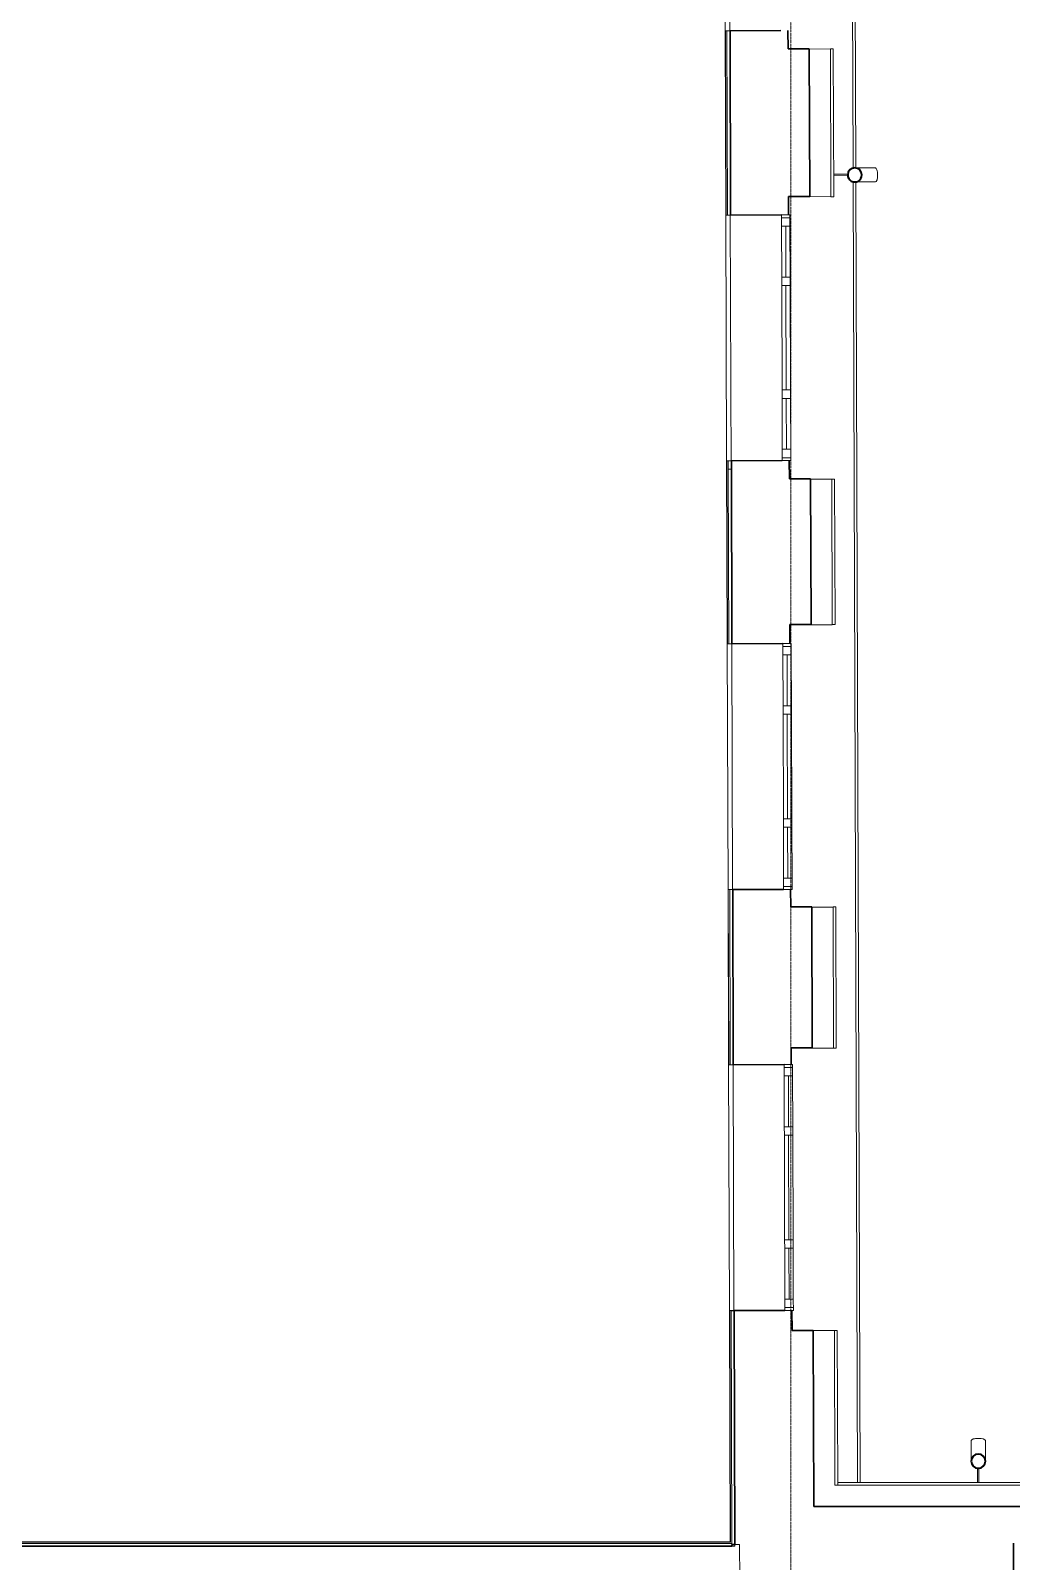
# Model space of a CAD drawing. Header units: millimetres. Extents: x -42533 to 645315, y 3457 to 82611.
# Drawn here: x 51916 to 58874, y 52737 to 63577 of the extents above; entities that cross this region are included whole.
import ezdxf

# ---------------------------------------------------------------- set-up
doc = ezdxf.new("R2010")
doc.units = ezdxf.units.MM
doc.linetypes.add('ADSK_Линия сетки', pattern=[25, 20, -2.5, 0, -2.5])
for name, color, linetype, lineweight in [('_ Окна', 7, 'Continuous', 9), ('Обобщенные модели', 7, 'Continuous', 18), ('Окна', 7, 'Continuous', 9), ('Оси', 253, 'Continuous', 9), ('Стены внутренние', 7, 'Continuous', 18), ('Стены наружные', 7, 'Continuous', 18), ('Стены несущие', 7, 'Continuous', 30), ('Стены отделка', 7, 'Continuous', 30), ('Стены штриховка', 7, 'Continuous', 9), ('ШТРИХОВКА', 252, 'Continuous', 15)]:
    doc.layers.add(name, color=color, linetype=linetype, lineweight=lineweight)

# ---------------------------------------------------------------- blocks, each defined once
blk = doc.blocks.new('1 этаж')
at = {"layer": '_ Окна', "color": 8, "lineweight": 18}
for p, q in [((31040.77, 29985.677), (31100.77, 29985.863)), ((31041.018, 29905.677), (31040.77, 29985.677)), ((31100.77, 29985.863), (31101.018, 29905.863)), ((31101.018, 29905.863), (31041.018, 29905.677)), ((31042.134, 29545.679), (31102.134, 29545.865)), ((31042.32, 29485.679), (31042.134, 29545.679)), ((31102.32, 29485.865), (31042.32, 29485.679)), ((31102.134, 29545.865), (31102.32, 29485.865)), ((31044.614, 28745.683), (31104.614, 28745.869)), ((31044.8, 28685.683), (31044.614, 28745.683)), ((31104.614, 28745.869), (31104.8, 28685.869)), ((31104.8, 28685.869), (31044.8, 28685.683)), ((31105.916, 28325.871), (31045.916, 28325.685)), ((31045.916, 28325.685), (31046.164, 28245.685)), ((31106.164, 28245.871), (31105.916, 28325.871)), ((31046.164, 28245.685), (31106.164, 28245.871)), ((31050.183, 26949.437), (31110.182, 26949.623)), ((31050.431, 26869.437), (31050.183, 26949.437)), ((31110.182, 26949.623), (31110.43, 26869.623)), ((31110.43, 26869.623), (31050.431, 26869.437)), ((31051.547, 26509.439), (31111.546, 26509.625)), ((31051.733, 26449.439), (31051.547, 26509.439)), ((31111.546, 26509.625), (31111.732, 26449.625)), ((31111.732, 26449.625), (31051.733, 26449.439)), ((31054.027, 25709.443), (31114.026, 25709.629)), ((31054.213, 25649.443), (31054.027, 25709.443)), ((31114.026, 25709.629), (31114.212, 25649.629)), ((31114.212, 25649.629), (31054.213, 25649.443)), ((31115.328, 25289.631), (31055.329, 25289.445)), ((31055.329, 25289.445), (31055.577, 25209.445)), ((31115.576, 25209.631), (31115.328, 25289.631)), ((31055.577, 25209.445), (31115.576, 25209.631)), ((31059.425, 23968.023), (31119.425, 23968.209)), ((31059.673, 23888.024), (31059.425, 23968.023)), ((31119.425, 23968.209), (31119.673, 23888.21)), ((31119.673, 23888.21), (31059.673, 23888.024)), ((31060.789, 23528.025), (31120.789, 23528.211)), ((31060.975, 23468.026), (31060.789, 23528.025)), ((31120.789, 23528.211), (31120.975, 23468.212)), ((31120.975, 23468.212), (31060.975, 23468.026)), ((31063.269, 22728.029), (31123.269, 22728.215)), ((31063.455, 22668.029), (31063.269, 22728.029)), ((31123.455, 22668.215), (31063.455, 22668.029)), ((31123.269, 22728.215), (31123.455, 22668.215)), ((31124.571, 22308.217), (31064.571, 22308.031)), ((31064.571, 22308.031), (31064.819, 22228.032)), ((31064.819, 22228.032), (31124.819, 22228.218)), ((31124.819, 22228.218), (31124.571, 22308.217))]:
    blk.add_line(p, q, dxfattribs=at)
at = {"layer": '_ Окна', "color": 8}
for p, q in [((31040.832, 29965.677), (31100.832, 29965.863)), ((31071.018, 29905.77), (31072.134, 29545.772)), ((31072.32, 29485.772), (31074.614, 28745.776)), ((31074.8, 28685.776), (31075.916, 28325.778)), ((31046.102, 28265.685), (31106.102, 28265.871)), ((31050.245, 26929.437), (31110.244, 26929.623)), ((31080.431, 26869.53), (31081.547, 26509.532)), ((31081.733, 26449.532), (31084.027, 25709.536)), ((31084.213, 25649.536), (31085.329, 25289.538)), ((31055.515, 25229.445), (31115.514, 25229.631)), ((31059.487, 23948.023), (31119.487, 23948.209)), ((31089.673, 23888.117), (31090.789, 23528.118)), ((31090.975, 23468.119), (31093.269, 22728.122)), ((31093.455, 22668.122), (31094.571, 22308.124)), ((31064.757, 22248.031), (31124.757, 22248.217))]:
    blk.add_line(p, q, dxfattribs=at)
at = {"layer": 'Обобщенные модели', "color": 8}
for p, q in [((31509.021, 30273.573), (31409.881, 30273.266)), ((31409.912, 30263.266), (31509.052, 30263.573)), ((31705.891, 30319.183), (31663.387, 30319.052)), ((31663.697, 30219.052), (31706.201, 30219.184)), ((32384.058, 21306.371), (32384.058, 21263.867)), ((32484.058, 21263.867), (32484.058, 21306.371)), ((32429.058, 21109.361), (32429.058, 21010.22)), ((32439.058, 21010.22), (32439.058, 21109.361))]:
    blk.add_line(p, q, dxfattribs=at)
at = {"layer": 'Обобщенные модели', "color": 8, "flags": 128}
for points in [[(31572.757, 30318.771), (31574.028, 30318.775), (31576.691, 30318.783), (31579.568, 30318.792), (31582.652, 30318.801), (31585.94, 30318.812), (31589.426, 30318.822), (31593.104, 30318.834), (31596.969, 30318.846), (31601.015, 30318.858), (31605.234, 30318.871), (31609.621, 30318.885), (31614.168, 30318.899), (31618.867, 30318.914), (31623.712, 30318.929), (31628.695, 30318.944), (31633.807, 30318.96), (31639.041, 30318.976), (31644.388, 30318.993), (31649.839, 30319.01), (31655.386, 30319.027), (31661.021, 30319.044), (31663.387, 30319.052)], [(31663.697, 30219.052), (31658.03, 30219.035), (31652.445, 30219.017), (31646.953, 30219), (31641.562, 30218.983), (31636.28, 30218.967), (31631.116, 30218.951), (31626.078, 30218.935), (31621.175, 30218.92), (31616.414, 30218.906), (31611.803, 30218.891), (31607.349, 30218.877), (31603.059, 30218.864), (31598.941, 30218.851), (31595, 30218.839), (31591.243, 30218.827), (31587.676, 30218.816), (31584.305, 30218.806), (31581.135, 30218.796), (31578.172, 30218.787), (31575.419, 30218.778), (31573.067, 30218.771)], [(32384.058, 21173.237), (32384.058, 21174.507), (32384.058, 21177.171), (32384.058, 21180.047), (32384.058, 21183.132), (32384.058, 21186.419), (32384.058, 21189.905), (32384.058, 21193.584), (32384.058, 21197.449), (32384.058, 21201.494), (32384.058, 21205.714), (32384.058, 21210.1), (32384.058, 21214.647), (32384.058, 21219.347), (32384.058, 21224.192), (32384.058, 21229.174), (32384.058, 21234.287), (32384.058, 21239.521), (32384.058, 21244.867), (32384.058, 21250.319), (32384.058, 21255.866), (32384.058, 21261.5), (32384.058, 21263.867)], [(32484.058, 21263.867), (32484.058, 21258.2), (32484.058, 21252.615), (32484.058, 21247.123), (32484.058, 21241.731), (32484.058, 21236.449), (32484.058, 21231.286), (32484.058, 21226.248), (32484.058, 21221.345), (32484.058, 21216.584), (32484.058, 21211.972), (32484.058, 21207.518), (32484.058, 21203.229), (32484.058, 21199.11), (32484.058, 21195.169), (32484.058, 21191.412), (32484.058, 21187.846), (32484.058, 21184.475), (32484.058, 21181.305), (32484.058, 21178.341), (32484.058, 21175.589), (32484.058, 21173.237)]]:
    blk.add_lwpolyline(points, dxfattribs=at)
at = {"layer": 'Обобщенные модели', "color": 8}
for centre, start, end in [((31559.896, 30268.731), 0.1776151, 180.1776151), ((31559.896, 30268.731), 180.1776151, 0.1776151), ((32434.058, 21160.22), 90, 270), ((32434.058, 21160.22), 270, 90)]:
    blk.add_arc(centre, 52, start, end, dxfattribs=at)
at = {"layer": 'Обобщенные модели', "color": 8, "lineweight": 40}
for centre, start, end in [((31559.896, 30268.731), 0.1776151, 180.1776151), ((31559.896, 30268.731), 180.1776151, 0.1776151), ((32434.058, 21160.22), 90, 270), ((32434.058, 21160.22), 270, 90)]:
    blk.add_arc(centre, 50, start, end, dxfattribs=at)
at = {"layer": 'Обобщенные модели', "color": 8}
for centre, major_axis, start_param, end_param in [((31706.046, 30269.184), (-0.155, 50), 4.71238898, 6.283185307), ((31706.046, 30269.184), (-0.155, 50), 3.141592654, 4.71238898), ((32434.058, 21306.371), (-50, 0), 4.71238898, 6.283185307), ((32434.058, 21306.371), (-50, 0), 3.141592654, 4.71238898)]:
    blk.add_ellipse(centre, major_axis=major_axis, ratio=0.309016994, start_param=start_param, end_param=end_param, dxfattribs=at)
at = {"layer": 'Окна', "color": 8}
for p, q in [((31100.77, 29985.863), (31040.77, 29985.677)), ((31040.77, 29985.677), (31041.018, 29905.677)), ((31101.018, 29905.863), (31100.77, 29985.863)), ((31042.134, 29545.679), (31041.018, 29905.677)), ((31101.018, 29905.863), (31102.134, 29545.865)), ((31042.134, 29545.679), (31042.32, 29485.679)), ((31044.614, 28745.683), (31042.32, 29485.679)), ((31102.32, 29485.865), (31102.134, 29545.865)), ((31102.32, 29485.865), (31104.614, 28745.869)), ((31044.614, 28745.683), (31044.8, 28685.683)), ((31104.8, 28685.869), (31104.614, 28745.869)), ((31045.916, 28325.685), (31044.8, 28685.683)), ((31104.8, 28685.869), (31105.916, 28325.871)), ((31045.916, 28325.685), (31046.164, 28245.685)), ((31106.164, 28245.871), (31105.916, 28325.871)), ((31046.164, 28245.685), (31106.164, 28245.871)), ((31110.182, 26949.623), (31050.183, 26949.437)), ((31050.183, 26949.437), (31050.431, 26869.437)), ((31110.43, 26869.623), (31110.182, 26949.623)), ((31051.547, 26509.439), (31050.431, 26869.437)), ((31110.43, 26869.623), (31111.546, 26509.625)), ((31051.547, 26509.439), (31051.733, 26449.439)), ((31111.732, 26449.625), (31111.546, 26509.625)), ((31054.027, 25709.443), (31051.733, 26449.439)), ((31111.732, 26449.625), (31114.026, 25709.629)), ((31054.027, 25709.443), (31054.213, 25649.443)), ((31114.212, 25649.629), (31114.026, 25709.629)), ((31055.329, 25289.445), (31054.213, 25649.443)), ((31114.212, 25649.629), (31115.328, 25289.631)), ((31055.329, 25289.445), (31055.577, 25209.445)), ((31115.576, 25209.631), (31115.328, 25289.631)), ((31055.577, 25209.445), (31115.576, 25209.631)), ((31119.425, 23968.209), (31059.425, 23968.023)), ((31059.425, 23968.023), (31059.673, 23888.024)), ((31119.673, 23888.21), (31119.425, 23968.209)), ((31060.789, 23528.025), (31059.673, 23888.024)), ((31119.673, 23888.21), (31120.789, 23528.211)), ((31060.789, 23528.025), (31060.975, 23468.026)), ((31120.975, 23468.212), (31120.789, 23528.211)), ((31063.269, 22728.029), (31060.975, 23468.026)), ((31120.975, 23468.212), (31123.269, 22728.215)), ((31063.269, 22728.029), (31063.455, 22668.029)), ((31064.571, 22308.031), (31063.455, 22668.029)), ((31123.455, 22668.215), (31123.269, 22728.215)), ((31123.455, 22668.215), (31124.571, 22308.217)), ((31064.571, 22308.031), (31064.819, 22228.032)), ((31064.819, 22228.032), (31124.819, 22228.218)), ((31124.819, 22228.218), (31124.571, 22308.217))]:
    blk.add_line(p, q, dxfattribs=at)
at = {"layer": 'Оси', "color": 8, "linetype": 'ADSK_Линия сетки'}
blk.add_line((31106.766, -4162.595), (31106.766, 44411.9), dxfattribs=at)
at = {"layer": 'Стены внутренние', "color": 8}
for p, q in [((30674.23, 31290.111), (30668.454, 33041.107)), ((30684.475, 28184.482), (30678.537, 29984.472)), ((30684.277, 28244.563), (30664.277, 28244.501)), ((30684.277, 28244.563), (30684.475, 28184.482)), ((30694.296, 25207.434), (30688.553, 26948.317)), ((30704.131, 22225.874), (30698.388, 23966.904)), ((30684.128, 22226.851), (30704.128, 22226.913)), ((30704.128, 22226.913), (30704.131, 22225.874))]:
    blk.add_line(p, q, dxfattribs=at)
at = {"layer": 'Стены наружные', "color": 8}
for p, q in [((31504.841, 43231.884), (31547.439, 30318.956)), ((31524.846, 43230.358), (31567.437, 30319.45)), ((30642.23, 31290.057), (30636.49, 33030.047)), ((31547.77, 30218.417), (31578.146, 21010.22)), ((31567.771, 30218.058), (31598.146, 21010.22)), ((30652.277, 28244.464), (30646.537, 29984.455)), ((30662.293, 25208.226), (30656.553, 26948.216)), ((30672.128, 22226.814), (30666.388, 23966.805))]:
    blk.add_line(p, q, dxfattribs=at)
at = {"layer": 'Стены несущие', "color": 8}
for p, q in [((31036.723, 31291.28), (30676.725, 31290.164)), ((30676.725, 31290.164), (30680.772, 29984.561)), ((31087.126, 31161.435), (31086.723, 31291.435)), ((31237.125, 31161.9), (31087.126, 31161.435)), ((31240.367, 30116.296), (31237.125, 31161.9)), ((31090.367, 30115.831), (31240.367, 30116.296)), ((31090.77, 29985.832), (31090.367, 30115.831)), ((30680.772, 29984.561), (31040.77, 29985.677)), ((31046.164, 28245.685), (30686.166, 28244.569)), ((30686.166, 28244.569), (30690.184, 26948.321)), ((31096.567, 28115.841), (31096.164, 28245.84)), ((31246.566, 28116.306), (31096.567, 28115.841)), ((31249.763, 27085.056), (31246.566, 28116.306)), ((31099.764, 27084.591), (31249.763, 27085.056)), ((31100.183, 26949.592), (31099.764, 27084.591)), ((30690.184, 26948.321), (31050.183, 26949.437)), ((31055.577, 25209.445), (30695.578, 25208.329)), ((30695.578, 25208.329), (30699.427, 23966.907)), ((31105.964, 25084.601), (31105.576, 25209.6)), ((31255.963, 25085.066), (31105.964, 25084.601)), ((31259.058, 24086.643), (31255.963, 25085.066)), ((31109.059, 24086.178), (31259.058, 24086.643)), ((31109.425, 23968.178), (31109.059, 24086.178)), ((30699.427, 23966.907), (31059.425, 23968.023)), ((31064.819, 22228.032), (30704.821, 22226.916)), ((30704.821, 22226.916), (30709.957, 20569.911)), ((31115.259, 22086.187), (31114.819, 22228.187)), ((31265.258, 22086.652), (31115.259, 22086.187)), ((31269.122, 20840.22), (31265.258, 22086.652)), ((31269.122, 20840.22), (32727.554, 20840.22)), ((30689.635, 20557.353), (25553.954, 20557.353)), ((30709.957, 20569.911), (30689.594, 20569.861)), ((30689.594, 20569.861), (30689.635, 20557.353)), ((32682.554, 20330.22), (32682.554, 20580.22))]:
    blk.add_line(p, q, dxfattribs=at)
at = {"layer": 'Стены отделка', "color": 8, "lineweight": 9}
for p, q in [((30654.23, 31290.094), (30642.23, 31290.057)), ((30642.23, 31290.057), (30646.537, 29984.455)), ((30674.23, 31290.111), (30654.23, 31290.047)), ((30678.537, 29984.472), (30674.23, 31290.111)), ((31387.13, 31160.52), (31237.131, 31160.055)), ((31407.13, 31160.582), (31387.13, 31160.52)), ((31387.13, 31160.52), (31390.375, 30113.881)), ((31410.375, 30113.943), (31407.13, 31160.582)), ((31240.367, 30116.296), (31240.372, 30114.451)), ((31240.372, 30114.451), (31390.372, 30114.916)), ((31390.375, 30113.881), (31410.375, 30113.943)), ((30646.537, 29984.455), (30658.537, 29984.492)), ((30658.537, 29984.406), (30658.501, 29995.452)), ((30658.537, 29984.406), (30678.537, 29984.472)), ((30664.277, 28244.501), (30652.277, 28244.464)), ((30652.277, 28244.464), (30656.553, 26948.216)), ((30664.475, 28184.416), (30664.277, 28244.501)), ((30684.475, 28184.482), (30664.475, 28184.416)), ((30688.553, 26948.317), (30684.475, 28184.482)), ((31396.571, 28114.925), (31246.572, 28114.46)), ((31399.768, 27083.676), (31396.571, 28114.925)), ((31416.575, 28113.952), (31396.575, 28113.89)), ((31419.763, 27085.411), (31416.575, 28113.952)), ((31249.763, 27085.056), (31249.769, 27083.211)), ((31249.769, 27083.211), (31399.768, 27083.676)), ((31399.763, 27085.349), (31419.763, 27085.411)), ((30656.553, 26948.216), (30668.553, 26948.254)), ((30668.553, 26948.252), (30688.553, 26948.317)), ((30674.293, 25208.263), (30662.293, 25208.226)), ((30662.293, 25208.226), (30666.388, 23966.805)), ((30694.293, 25208.327), (30674.293, 25208.261)), ((30674.296, 25207.372), (30674.293, 25208.263)), ((30698.388, 23966.904), (30694.293, 25208.327)), ((31405.968, 25083.685), (31255.969, 25083.22)), ((31425.963, 25085.421), (31405.963, 25085.359)), ((31409.063, 24085.262), (31405.963, 25085.359)), ((31429.063, 24085.426), (31425.963, 25085.421)), ((31259.058, 24086.643), (31259.064, 24084.797)), ((31259.064, 24084.797), (31409.063, 24085.262)), ((31409.063, 24085.364), (31429.063, 24085.426)), ((30666.388, 23966.805), (30698.388, 23966.904)), ((30684.128, 22226.851), (30672.128, 22226.814)), ((30672.128, 22226.814), (30677.53, 20589.353)), ((30684.131, 22225.81), (30684.128, 22226.851)), ((30704.131, 22225.874), (30684.131, 22225.81)), ((30709.636, 20557.292), (30704.131, 22225.874)), ((31415.263, 22085.272), (31265.264, 22084.807)), ((31435.263, 22085.435), (31415.263, 22085.373)), ((31415.263, 22085.373), (31418.658, 20990.218)), ((31438.596, 21010.22), (31435.263, 22085.435)), ((31418.658, 20990.218), (31438.658, 20990.28)), ((31418.658, 20990.22), (32727.554, 20990.22)), ((31438.596, 21010.22), (32727.554, 21010.22)), ((30677.53, 20589.353), (18971.597, 20589.353)), ((30689.53, 20589.353), (30689.569, 20577.353)), ((30689.636, 20557.226), (30709.636, 20557.292))]:
    blk.add_line(p, q, dxfattribs=at)
at = {"layer": 'Стены штриховка', "color": 8}
for p, q in [((30644.23, 31290.063), (30648.537, 29984.461)), ((30658.501, 29995.452), (30654.23, 31290.094)), ((30654.277, 28244.47), (30658.553, 26948.223)), ((30668.553, 26948.252), (30664.475, 28184.416)), ((30664.293, 25208.232), (30668.388, 23966.811)), ((30674.296, 25207.372), (30678.388, 23966.842)), ((30674.128, 22226.82), (30679.536, 20587.353)), ((30689.53, 20589.353), (30684.131, 22225.81)), ((31438.596, 21010.22), (31438.658, 20990.22)), ((30679.536, 20587.353), (18969.597, 20587.353)), ((18969.597, 20577.353), (30689.569, 20577.353)), ((30709.957, 20569.911), (30744.562, 20569.995)), ((30744.562, 20569.995), (30745.146, 20330.22))]:
    blk.add_line(p, q, dxfattribs=at)

msp = doc.modelspace()

# ---------------------------------------------------------------- block references
at = {"layer": 'ШТРИХОВКА'}
msp.add_blockref('1 этаж', (26191.6, 32286.7), dxfattribs=at)

doc.saveas('drawing.dxf')
